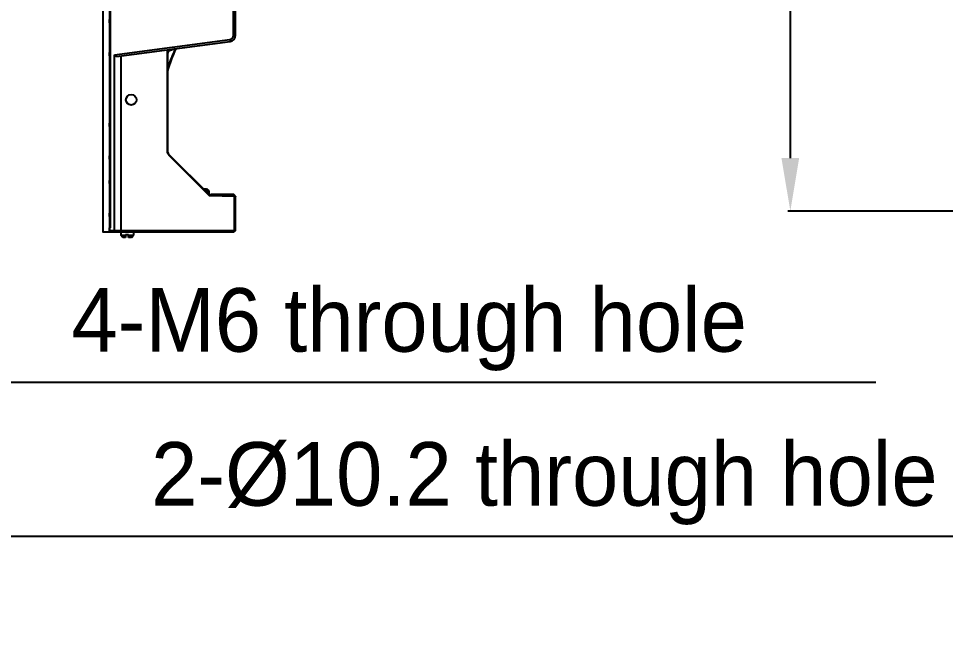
# Model space of a CAD drawing. Header units: millimetres. Extents: x -1070 to 42146, y 1440 to 12921.
# Drawn here: x 6297.8 to 6734.9, y 2579.5 to 2868.6 of the extents above; entities that cross this region are included whole.
import ezdxf

# ---------------------------------------------------------------- set-up
doc = ezdxf.new("R2010")
doc.units = ezdxf.units.MM
for name, color, linetype in [('DIM', 4, 'Continuous'), ('DW-PLUS-XIANGTI实线CONTINUOUS', 7, 'Continuous'), ('HOLDER-001实线CONTINUOUS', 7, 'Continuous')]:
    doc.layers.add(name, color=color, linetype=linetype)
doc.styles.get("Standard").update_dxf_attribs({"font": 'arial.ttf'})
doc.dimstyles.new('ISO-200', dxfattribs={"dimtxt": 30, "dimasz": 25, "dimexe": 1.25, "dimexo": 5, "dimgap": 5, "dimtad": 1, "dimtoh": 1, "dimdec": 1, "dimdsep": 46, "dimtxsty": 'Standard', "dimcen": 2.5, "dimadec": 0, "dimazin": 0, "dimtfac": 1, "dimtdec": 1, "dimtmove": 0, "dimatfit": 3, "dimfxl": 1, "dimarcsym": 0})

# ---------------------------------------------------------------- blocks, each defined once
blk = doc.blocks.new('*D145')
at = {"layer": 'Defpoints', "color": 0, "transparency": 16777216}
for p in [(6819.27, 3757.83), (6661.75, 2777.83), (6819.27, 2777.83)]:
    blk.add_point(p, dxfattribs=at)
at = {"layer": 'DIM', "color": 0, "lineweight": -2, "transparency": 16777216}
for p, q in [((6814.27, 3757.83), (6660.5, 3757.83)), ((6661.75, 3732.83), (6661.75, 2802.83)), ((6814.27, 2777.83), (6660.5, 2777.83))]:
    blk.add_line(p, q, dxfattribs=at)
at = {"layer": 'DIM', "color": 0, "transparency": 16777216}
for points in [[(6657.58, 3732.83), (6665.92, 3732.83), (6661.75, 3757.83)], [(6657.58, 2802.83), (6665.92, 2802.83), (6661.75, 2777.83)]]:
    blk.add_solid(points, dxfattribs=at)
at = {"layer": 'DIM', "color": 0, "lineweight": -3, "transparency": 16777216, "insert": (6637.33, 3267.83), "char_height": 30, "attachment_point": 5, "rotation": 90}
blk.add_mtext('980 [3\'-2 5/8"]', dxfattribs=at)
blk = doc.blocks.new('*D126')
at = {"layer": 'Defpoints', "color": 0, "transparency": 16777216}
for p in [(6009.59, 2611.09), (6003.92, 2609.12)]:
    blk.add_point(p, dxfattribs=at)
at = {"layer": 'DIM', "color": 0, "lineweight": -2, "transparency": 16777216}
for p, q in [((6257.03, 2696.97), (6033.21, 2619.29)), ((6702.03, 2696.97), (6257.03, 2696.97)), ((6003.92, 2609.12), (6009.59, 2611.09)), ((5980.3, 2600.93), (5956.69, 2592.73))]:
    blk.add_line(p, q, dxfattribs=at)
at = {"layer": 'DIM', "color": 0, "transparency": 16777216}
for points in [[(6031.84, 2623.22), (6034.58, 2615.35), (6009.59, 2611.09)], [(5978.94, 2604.86), (5981.67, 2596.99), (6003.92, 2609.12)]]:
    blk.add_solid(points, dxfattribs=at)
at = {"layer": 'DIM', "color": 0, "lineweight": -3, "transparency": 16777216, "insert": (6482.03, 2721.97), "char_height": 30, "attachment_point": 5}
blk.add_mtext('{\\fGulim|b0|i0|c134|p0;4-M6 through hole}', dxfattribs=at)
blk = doc.blocks.new('*D127')
at = {"layer": 'Defpoints', "color": 0, "transparency": 16777216}
for p in [(6061.82, 2596.72), (6051.69, 2595.5)]:
    blk.add_point(p, dxfattribs=at)
at = {"layer": 'DIM', "color": 0, "lineweight": -2, "transparency": 16777216}
for p, q in [((6291.47, 2624.32), (6086.64, 2599.7)), ((6795.04, 2624.32), (6291.47, 2624.32)), ((6051.69, 2595.5), (6061.82, 2596.72)), ((6026.87, 2592.51), (6002.05, 2589.53))]:
    blk.add_line(p, q, dxfattribs=at)
at = {"layer": 'DIM', "color": 0, "transparency": 16777216}
for points in [[(6086.14, 2603.84), (6087.14, 2595.56), (6061.82, 2596.72)], [(6026.37, 2596.65), (6027.37, 2588.38), (6051.69, 2595.5)]]:
    blk.add_solid(points, dxfattribs=at)
at = {"layer": 'DIM', "color": 0, "lineweight": -3, "transparency": 16777216, "insert": (6545.76, 2649.32), "char_height": 30, "attachment_point": 5}
blk.add_mtext('{\\fGulim|b0|i0|c134|p0;2-\\fGulim|b0|i0|c0|p0;%%C\\fGulim|b0|i0|c134|p0;10.2 through hole}', dxfattribs=at)

msp = doc.modelspace()

# ---------------------------------------------------------------- linework, layer by layer
at = {"color": 1, "lineweight": -3}
msp.add_lwpolyline([(6337.685, 3767.826), (6340.685, 3767.826), (6340.685, 2767.826), (6337.685, 2767.826)], close=True, dxfattribs=at)
at = {"layer": 'DW-PLUS-XIANGTI实线CONTINUOUS', "color": 7, "lineweight": -3}
for p, q in [((6340.985, 2892.326), (6340.985, 2769.926)), ((6399.185, 2860.751), (6399.185, 2884.901)), ((6400.185, 2860.751), (6400.185, 2884.901)), ((6340.685, 2866.607), (6340.685, 2868.123)), ((6340.685, 2868.106), (6340.985, 2868.106)), ((6340.685, 2867.607), (6340.985, 2867.607)), ((6340.685, 2867.106), (6340.985, 2867.106)), ((6340.685, 2866.606), (6340.985, 2866.606)), ((6342.985, 2851.598), (6397.446, 2858.768)), ((6397.446, 2858.768), (6397.577, 2857.776)), ((6399.185, 2860.751), (6400.185, 2860.751)), ((6343.985, 2850.721), (6397.577, 2857.776)), ((6340.985, 2852.639), (6340.685, 2852.639)), ((6340.685, 2851.123), (6340.685, 2852.638)), ((6340.985, 2852.139), (6340.685, 2852.139)), ((6340.685, 2851.638), (6340.985, 2851.638)), ((6340.685, 2851.139), (6340.985, 2851.139)), ((6343.985, 2850.721), (6342.985, 2851.598)), ((6342.985, 2768.726), (6342.985, 2851.598)), ((6345.985, 2850.984), (6345.985, 2768.726)), ((6346.19, 2768.726), (6346.19, 2851.011)), ((6367.844, 2853.862), (6367.844, 2806.158)), ((6367.985, 2853.88), (6367.985, 2806.158)), ((6371.702, 2854.284), (6368.56, 2853.195)), ((6371.57, 2854.014), (6371.638, 2854.151)), ((6371.638, 2854.151), (6371.705, 2854.288)), ((6340.685, 2817.779), (6340.685, 2819.295)), ((6340.685, 2819.278), (6340.985, 2819.278)), ((6340.685, 2818.779), (6340.985, 2818.779)), ((6340.685, 2818.278), (6340.985, 2818.278)), ((6340.685, 2817.778), (6340.985, 2817.778)), ((6340.985, 2803.811), (6340.685, 2803.811)), ((6340.685, 2802.295), (6340.685, 2803.81)), ((6340.985, 2803.311), (6340.685, 2803.311)), ((6340.685, 2802.81), (6340.985, 2802.81)), ((6340.685, 2802.311), (6340.985, 2802.311)), ((6367.985, 2806.158), (6367.844, 2806.158)), ((6368.571, 2804.744), (6388.009, 2785.306)), ((6368.571, 2804.744), (6368.571, 2804.402)), ((6368.571, 2804.402), (6387.906, 2785.068)), ((6340.685, 2790.81), (6340.685, 2792.326)), ((6340.685, 2792.309), (6340.985, 2792.309)), ((6340.685, 2791.81), (6340.985, 2791.81)), ((6340.685, 2791.309), (6340.985, 2791.309)), ((6340.685, 2790.809), (6340.985, 2790.809)), ((6384.939, 2788.376), (6386.485, 2788.376)), ((6385.939, 2787.376), (6387.485, 2787.376)), ((6386.485, 2788.376), (6387.485, 2787.376)), ((6387.485, 2787.376), (6387.485, 2785.763)), ((6387.554, 2785.761), (6399.413, 2785.346)), ((6388.009, 2785.306), (6387.906, 2785.068)), ((6399.698, 2784.656), (6387.906, 2785.068)), ((6399.384, 2785.726), (6388.556, 2785.726)), ((6399.698, 2784.656), (6399.018, 2785.36)), ((6400.185, 2784.925), (6399.384, 2785.726)), ((6399.384, 2785.684), (6399.384, 2785.726)), ((6399.385, 2785.347), (6399.384, 2785.684)), ((6400.185, 2784.927), (6399.387, 2785.726)), ((6399.413, 2785.346), (6400.185, 2784.547)), ((6399.619, 2768.726), (6399.619, 2784.659)), ((6399.698, 2784.656), (6400.053, 2784.684)), ((6400.185, 2784.924), (6400.185, 2784.684)), ((6400.185, 2768.726), (6400.185, 2784.547)), ((6340.985, 2776.843), (6340.685, 2776.843)), ((6340.685, 2775.326), (6340.685, 2776.842)), ((6340.985, 2776.343), (6340.685, 2776.343)), ((6340.685, 2775.842), (6340.985, 2775.842)), ((6340.685, 2775.342), (6340.985, 2775.342)), ((6340.685, 2769.926), (6340.985, 2769.926)), ((6340.685, 2767.926), (6340.685, 2769.926)), ((6340.685, 2768.726), (6399.619, 2768.726)), ((6345.185, 2767.926), (6340.685, 2767.926)), ((6342.985, 2768.726), (6342.654, 2767.926)), ((6345.985, 2768.726), (6345.185, 2767.926)), ((6399.385, 2767.926), (6345.236, 2767.926)), ((6345.624, 2767.926), (6346.19, 2768.726)), ((6399.702, 2768.643), (6398.985, 2767.926)), ((6400.185, 2768.726), (6399.385, 2767.926)), ((6399.702, 2768.643), (6399.619, 2768.726)), ((6399.702, 2768.643), (6400.102, 2768.643))]:
    msp.add_line(p, q, dxfattribs=at)
for centre, radius, start, end in [((6397.185, 2860.751), 2, 277.5, 0), ((6397.185, 2860.751), 3, 277.5, 0), ((6421.185, 2829.727), 55, 153.34832, 165.32368), ((6413.159, 2828.338), 51.061, 150.86508, 152.25896), ((6355.967, 2859.685), 13.526, 332.73053, 334.71775), ((6356.856, 2859.87), 13.471, 333.55517, 334.22758), ((6420.69, 2829.421), 54.932, 155.20527, 159.41502), ((6420.76, 2829.389), 55.009, 153.40774, 155.20546), ((6420.555, 2829.474), 54.788, 159.41661, 163.69014), ((6421.185, 2829.727), 55, 161.90858, 165.32368), ((6369.985, 2806.158), 2, 180, 225), ((6370.283, 2806.128), 2.43, 210.20595, 219.00553), ((6370.347, 2806.179), 2.512, 218.99716, 225.01013)]:
    msp.add_arc(centre, radius, start, end, dxfattribs=at)
msp.add_ellipse((6350.936, 2830.326), major_axis=(0, 2.5), ratio=1, dxfattribs=at)
for points, knots in [([(6372.029, 2854.398), (6372, 2854.34), (6371.939, 2854.221), (6371.829, 2854.135), (6371.765, 2854.111)], [0, 0, 0, 0, 0.4872114, 1, 1, 1, 1]), ([(6371.765, 2854.111), (6371.733, 2854.099), (6371.657, 2854.082), (6371.58, 2854.082), (6371.538, 2854.085)], [0, 0, 0, 0, 0.4524219, 1, 1, 1, 1])]:
    msp.add_open_spline(points, degree=3, knots=knots, dxfattribs=at)
for points in [[(6368.562, 2853.199), (6368.588, 2853.4), (6368.174, 2853.318), (6367.986, 2853.397)], [(6368.917, 2853.871), (6368.804, 2853.643), (6368.684, 2853.418), (6368.56, 2853.195)], [(6367.844, 2806.158), (6367.844, 2805.942), (6367.874, 2805.724), (6367.93, 2805.515)], [(6367.93, 2805.515), (6367.987, 2805.302), (6368.072, 2805.095), (6368.183, 2804.905)]]:
    msp.add_open_spline(points, degree=3, dxfattribs=at)
at = {"layer": 'HOLDER-001实线CONTINUOUS', "color": 7, "lineweight": -3}
for p, q in [((6345.985, 2767.926), (6345.985, 2766.426)), ((6351.985, 2767.926), (6351.985, 2766.426)), ((6345.985, 2766.426), (6348.235, 2766.426)), ((6346.985, 2765.426), (6345.985, 2766.426)), ((6348.235, 2765.426), (6346.985, 2765.426)), ((6349.685, 2766.626), (6348.235, 2766.626)), ((6348.235, 2766.626), (6348.235, 2765.426)), ((6349.685, 2765.426), (6349.685, 2766.626)), ((6349.685, 2766.426), (6351.985, 2766.426)), ((6350.985, 2765.426), (6349.685, 2765.426)), ((6350.985, 2765.426), (6351.985, 2766.426))]:
    msp.add_line(p, q, dxfattribs=at)

# ---------------------------------------------------------------- dimensions: what is measured, and where the dimension line sits
at = {"layer": 'DIM', "color": 7, "lineweight": -3}
dim = msp.add_linear_dim(base=(6661.75, 2777.826), p1=(6819.275, 3757.826), p2=(6819.275, 2777.826), angle=90, dimstyle='ISO-200', dxfattribs=at)
dim.commit()
dim.dimension.update_dxf_attribs({"geometry": '*D145', "text_midpoint": (6637.33, 3267.826)})
for p1, p2, text, picture, middle in [((6003.923, 2609.123), (6009.591, 2611.091), '{\\fGulim|b0|i0|c134|p0;4-M6 through hole}', '*D126', (6482.035, 2696.97)), ((6051.693, 2595.498), (6061.82, 2596.716), '{\\fGulim|b0|i0|c134|p0;2-\\fGulim|b0|i0|c0|p0;%%C\\fGulim|b0|i0|c134|p0;10.2 through hole}', '*D127', (6291.472, 2624.322))]:
    dim = msp.add_diameter_dim_2p(p1=p1, p2=p2, text=text, dimstyle='ISO-200', dxfattribs=at)
    dim.commit()
    dim.dimension.update_dxf_attribs({"geometry": picture, "text_midpoint": middle, "dimtype": 163})

doc.saveas('drawing.dxf')
